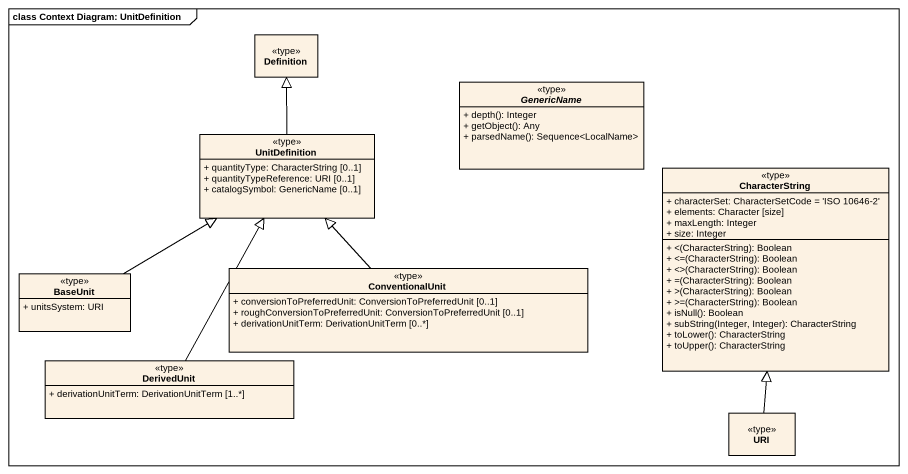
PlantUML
@startuml
mainframe class Context Diagram: UnitDefinition
hide circle
hide empty members
skinparam classAttributeIconSize 0
class Definition <<type>>
abstract class GenericName <<type>> {
  + depth(): Integer
  + getObject(): Any
  + parsedName(): Sequence<LocalName>
}
class UnitDefinition <<type>> {
  + quantityType: CharacterString [0..1]
  + quantityTypeReference: URI [0..1]
  + catalogSymbol: GenericName [0..1]
}
class CharacterString <<type>> {
  + characterSet: CharacterSetCode = 'ISO 10646-2'
  + elements: Character [size]
  + maxLength: Integer
  + size: Integer
  + <(CharacterString): Boolean
  + <=(CharacterString): Boolean
  + <>(CharacterString): Boolean
  + =(CharacterString): Boolean
  + >(CharacterString): Boolean
  + >=(CharacterString): Boolean
  + isNull(): Boolean
  + subString(Integer, Integer): CharacterString
  + toLower(): CharacterString
  + toUpper(): CharacterString
}
class BaseUnit <<type>> {
  + unitsSystem: URI
}
class ConventionalUnit <<type>> {
  + conversionToPreferredUnit: ConversionToPreferredUnit [0..1]
  + roughConversionToPreferredUnit: ConversionToPreferredUnit [0..1]
  + derivationUnitTerm: DerivationUnitTerm [0..*]
}
class DerivedUnit <<type>> {
  + derivationUnitTerm: DerivationUnitTerm [1..*]
}
class URI <<type>>
UnitDefinition -up-|> Definition
BaseUnit -right-|> UnitDefinition
ConventionalUnit -up-|> UnitDefinition
DerivedUnit -up-|> UnitDefinition
URI -up-|> CharacterString
@enduml
